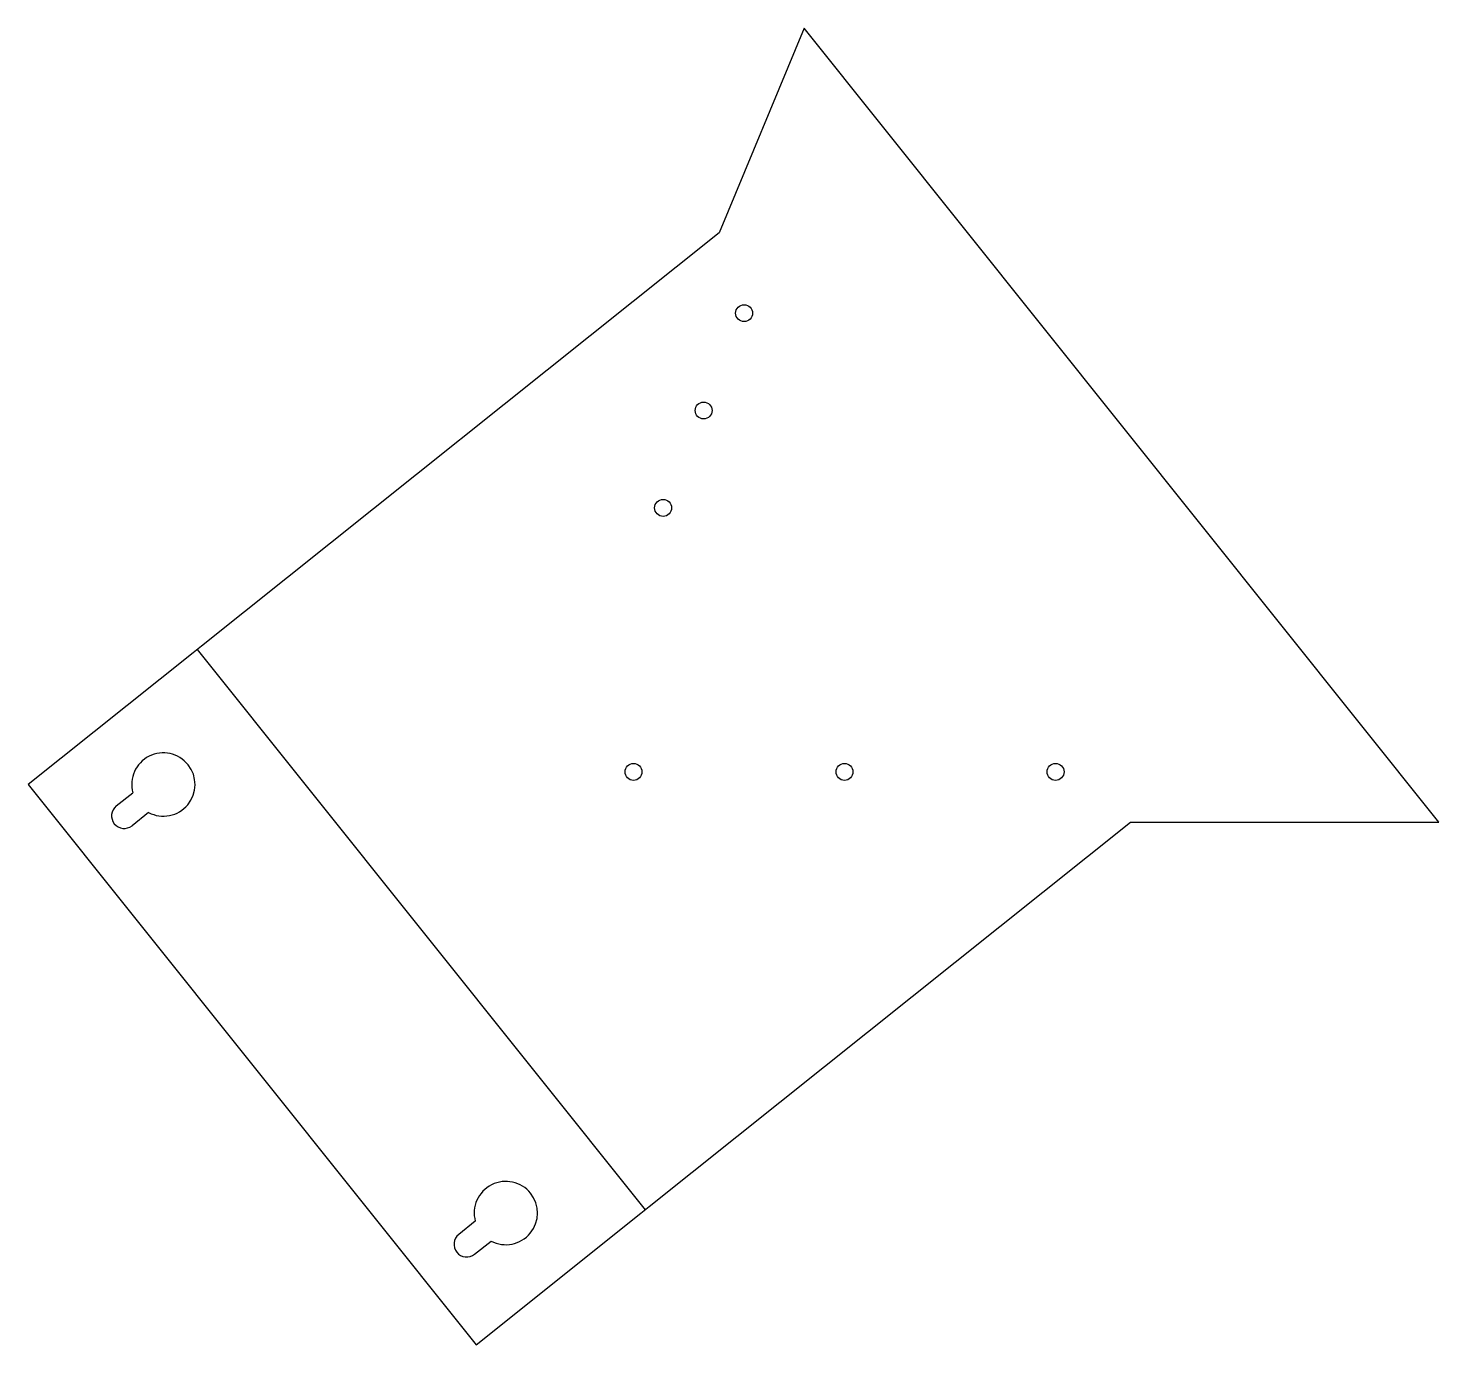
# Model space of a CAD drawing. Header units: millimetres. Extents: x 0 to 334, y 0 to 312.
import ezdxf

# ---------------------------------------------------------------- set-up
doc = ezdxf.new("R2010")
doc.units = ezdxf.units.MM
for name, color, linetype in [('Unfold_Sketch012', 7, 'CONTINUOUS'), ('Unfold_Sketch_Bends012', 7, 'CONTINUOUS'), ('Unfold_Sketch_Holes012', 7, 'CONTINUOUS'), ('Unfold_Sketch_Internal001', 7, 'CONTINUOUS')]:
    doc.layers.add(name, color=color, linetype=linetype)

msp = doc.modelspace()

# ---------------------------------------------------------------- linework, layer by layer
at = {"layer": 'Unfold_Sketch012'}
for p, q in [((183.84, 312.07), (163.69, 263.59)), ((334.18, 123.88), (183.84, 312.07)), ((163.69, 263.59), (41.03, 165.6)), ((39.07, 164.03), (0, 132.82)), ((41.03, 165.6), (39.07, 164.03)), ((0, 132.82), (106.11, 0)), ((147.13, 32.78), (261.18, 123.88)), ((261.18, 123.88), (334.18, 123.88)), ((106.11, 0), (145.17, 31.21)), ((145.17, 31.21), (147.13, 32.78))]:
    msp.add_line(p, q, dxfattribs=at)
at = {"layer": 'Unfold_Sketch_Bends012'}
msp.add_line((40.05, 164.81), (146.15, 31.99), dxfattribs=at)
at = {"layer": 'Unfold_Sketch_Holes012'}
for centre in [(169.6, 244.53), (160.01, 221.45), (150.41, 198.36), (143.39, 135.79), (193.39, 135.79), (243.39, 135.79)]:
    msp.add_circle(centre, 2, dxfattribs=at)
at = {"layer": 'Unfold_Sketch_Internal001'}
for p, q in [((20.87, 127.73), (24.77, 130.85)), ((28.52, 126.16), (24.61, 123.04)), ((105.91, 29.28), (102.01, 26.16)), ((105.75, 21.47), (109.66, 24.59))]:
    msp.add_line(p, q, dxfattribs=at)
for centre, radius, start, end in [((32.02, 132.8), 7.5, -117.8018, -164.9582), ((22.74, 125.39), 3, 128.62, -51.38), ((113.16, 31.23), 7.5, -117.8018, -164.9582), ((103.88, 23.82), 3, 128.62, -51.38)]:
    msp.add_arc(centre, radius, start, end, dxfattribs=at)

doc.saveas('drawing.dxf')
